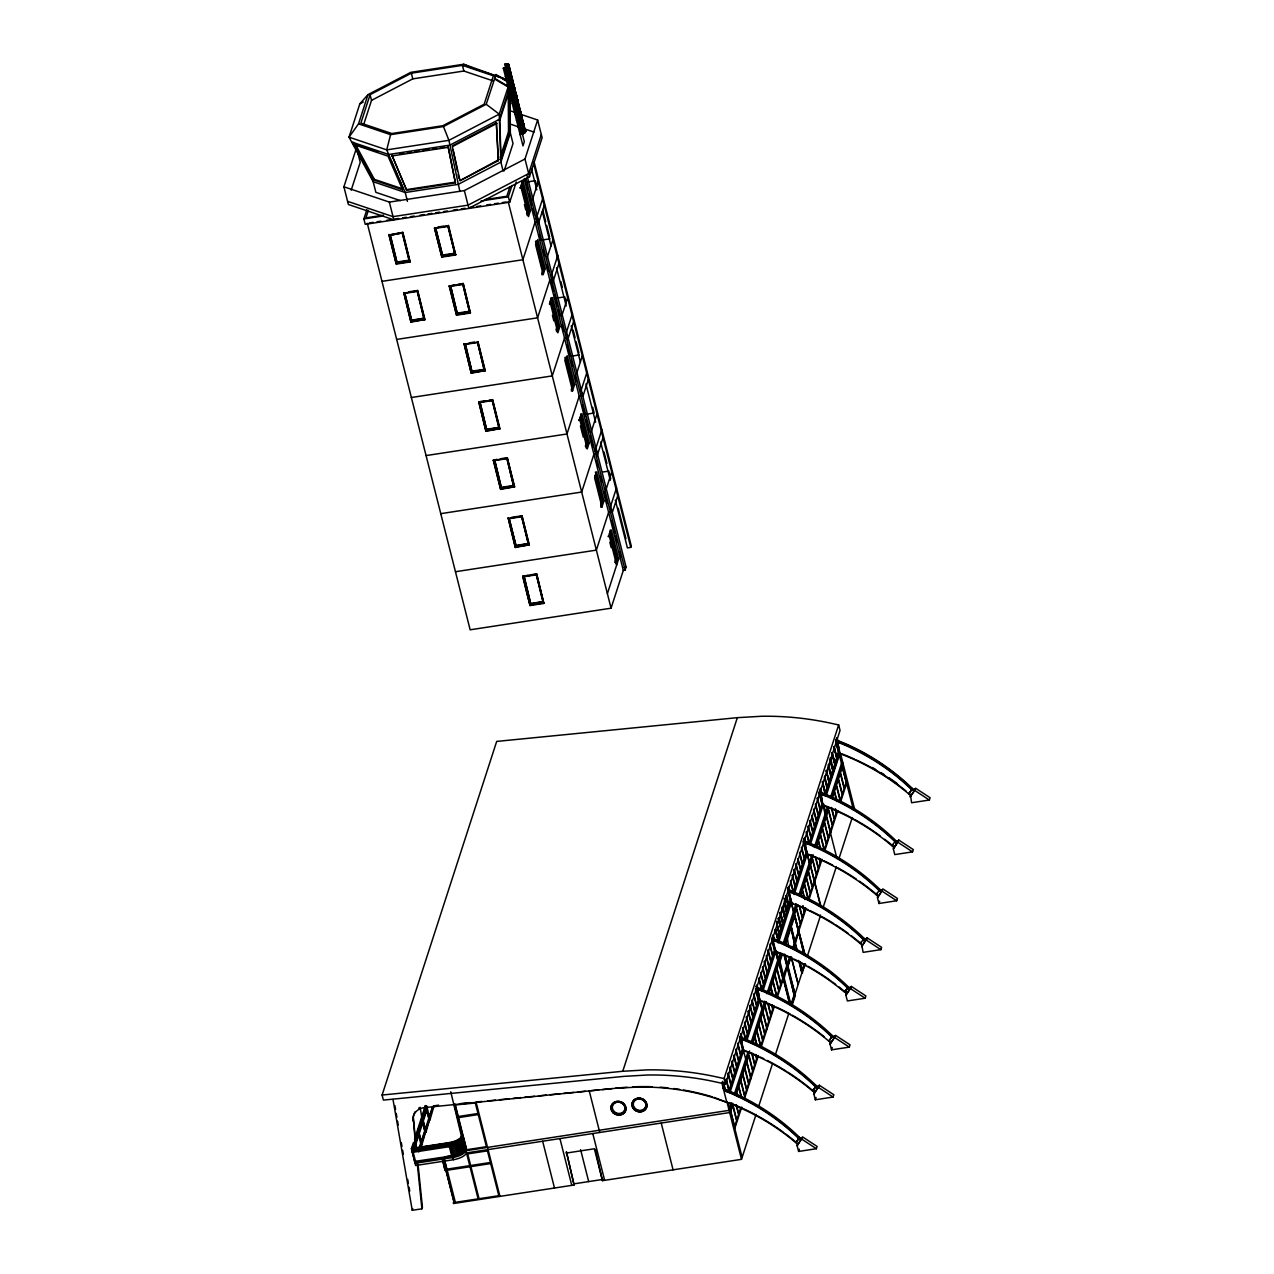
<?xml version="1.0" encoding="UTF-8"?>
<svg xmlns="http://www.w3.org/2000/svg" width="1274" height="1274" viewBox="0 0 1274 1274"><rect width="100%" height="100%" fill="white"/><g stroke="black" fill="none" stroke-linecap="round" stroke-linejoin="round"><path stroke-width="1.5" d="M521.448 129.964L520.095 134.662L521.369 134.391L504.536 67.856L503.278 68.239L507.004 67.06L523.773 133.483L522.547 133.897M504.536 67.856L505.953 67.825L504.6 68.143M505.332 76.329L509.043 75.15M506.574 75.946L507.848 75.851M507.386 84.291L512.689 82.062L512.052 82.635M503.119 170.987L500.873 162.132L499.217 114.134L509.696 82.269L496 74.577L486.222 104.277L443.463 126.54L390.577 134.662L358.535 123.849L349.028 137.162L373.171 181.704L375.862 192.342L400.37 200.607M508.74 65.595L508.676 64.273L525.477 131.732M509.043 65.547L508.676 64.799M510.778 73.685L510.428 72.459L510.444 74.242L511.017 73.351M510.954 98.416L516.336 95.614M512.196 98.146L513.47 98.05M512.244 103.528L517.626 100.726M512.833 81.775L512.466 80.549L512.498 82.332L513.072 81.44M513.486 103.274L514.76 103.178M514.696 89.1L514.616 87.795L511.829 91.075M514.839 108.593L513.597 108.975L518.247 107.207M516.4 95.884L516.336 94.579L516.703 95.837M516.273 114.389L520.333 112.287L519.696 112.86M516.336 114.533C520.636 113.705 512.291 115.17 516.273 114.262M517.706 101.012L517.34 99.786L517.371 101.57L517.929 100.678M518.9 119.533C515.317 121.954 523.248 116.842 521.13 118.514M518.199 127.018L520.748 126.476M519.044 106.315L518.98 105.009L518.709 106.873M519.505 127.05L523.582 124.215M520.031 134.264L522.579 133.706M520.477 111.985L520.111 110.774M520.413 110.679L520.142 112.558L520.716 111.666M521.257 133.993L522.643 133.993L505.73 67.474L507.944 66.487L524.745 132.894L523.614 133.42L505.921 63.7L506.972 64.146M521.91 117.638L521.846 116.332L521.862 118.195M523.646 124.502L523.28 123.275L523.311 125.059L523.869 124.183M525.78 131.126L525.111 130.505L525.78 131.684L524.506 132.878M406.725 190.32L391.93 155.221L406.725 190.32L455.407 182.867L448.114 146.606L455.407 182.867M390.577 134.662L386.723 149.87L405.212 192.517L407.457 201.372M474.215 68.716L510.03 80.788L463.656 64.241L410.769 72.347L367.995 94.626L359.841 103.815L349.028 137.162L386.723 149.87L448.926 140.331L499.217 114.134L486.222 104.277M358.535 123.849L367.995 94.626M370.081 94.69L360.876 123.116L391.803 133.531L442.874 125.712L484.152 104.213L493.357 75.787L462.43 65.356L411.359 73.191L370.081 94.69L371.514 100.359L363.456 125.218M343.9 186.784L389.35 202.104L393.825 219.829L348.391 204.509L343.9 186.784L355.94 149.631M351.194 190.176L360.224 162.324L357.118 150.077M516.273 181.991L509.727 202.184L365.24 224.335L363.87 218.937L366.912 209.541M368.361 210.321L365.925 217.87L383.538 215.179M388.904 235.037L402.903 232.394L410.085 261.966L396.262 264.084L388.904 235.037L402.903 232.394M390.131 235.292L402.488 232.887L409.209 260.66L397.026 262.524L390.131 235.292L402.488 232.887M396.262 264.084L389.08 234.512M397.026 262.524L390.306 234.75M410.961 322.163L403.778 292.59L410.961 322.163L424.943 319.503L417.601 290.472L408.954 291.794M411.709 320.602L404.829 293.354L411.709 320.602L424.067 318.213L417.633 292.781M441.855 257.093L434.498 228.046L441.855 257.093L455.662 254.975L448.496 225.402L447.907 226.422L454.802 253.669L442.619 255.533L435.724 228.301L442.619 255.533M423.892 318.739L417.171 290.966M424.768 320.029L417.601 290.472M508.039 86.903L494.439 78.924L496 74.577M454.802 253.669L448.066 225.896M508.867 90.104L499.392 119.342L449.929 145.109L388.729 154.488L351.656 142.003M501.096 159.425L499.742 120.25L509.775 89.307L510.03 131.827L501.096 159.425L499.567 159.346M458.003 284.277L463.195 283.481L470.361 313.038L456.538 315.172L449.196 286.124L454.547 284.803M457.302 313.611L450.582 285.838L457.302 313.611L469.485 311.748L462.765 283.975L469.485 311.748M500.156 157.514L508.501 131.763L508.262 91.171M510.078 90.311L510.333 132.894L500.873 162.132L458.114 184.396L405.212 192.517L373.171 181.704M470.361 313.038L463.195 283.481M456.538 315.172L449.372 285.599M504.154 170.939L513.024 143.532L510.333 132.894M509.887 186.816L506.829 196.26L485.298 199.572M509.727 202.184L508.358 196.785L512.005 185.51M471.237 373.234L464.07 343.677L471.237 373.234L485.235 370.591L477.877 341.559L485.06 371.116M472.001 371.69L465.281 343.916L472.001 371.69L484.184 369.826L477.463 342.053L484.184 369.826M524.984 159.011L464.357 190.59L468.832 208.315L529.474 176.736L524.984 159.011L537.628 120.011L508.549 110.201M520.286 188.297L522.037 182.915M523.12 181.481L530.462 210.513L528.487 216.628L521.13 187.581L523.12 181.481L521.926 181.656L529.267 210.688L527.786 215.274M541.307 134.55L528.678 173.567L468.036 205.146L393.029 216.644L347.579 201.324M529.474 176.736L542.119 137.735L537.628 120.011M526.56 213.936L527.723 210.337L521.321 185.001M527.181 215.545L528.917 210.162L527.723 210.337M532.341 199.843L538.233 181.688M536.704 217.09L543.074 197.438M485.935 431.313L478.753 401.756L485.935 431.313L499.934 428.669L492.576 399.638L489.12 400.163M486.7 429.768L479.979 401.995L486.7 429.768L499.058 427.363L486.875 429.242M538.345 223.571L544.237 205.401M535.558 244.576L536.72 240.993L543.966 268.766L541.976 274.881M498.882 427.889L492.162 400.132L498.596 425.548M499.758 429.195L492.576 399.638M541.88 273.623L543.616 268.241L542.421 268.416L535.526 241.168M547.04 257.921L552.932 239.751M545.161 268.591L543.17 274.706L535.828 245.659L537.803 239.544L545.161 268.591L543.966 268.766M551.403 275.168L557.773 255.517M552.613 276.713L551.61 279.77L549.827 280.057L537.58 317.815L396.676 339.425M514.457 487.273L507.275 457.7L514.616 486.748L500.634 489.391L493.277 460.36L496.908 459.293M501.399 487.846L494.678 460.073L501.399 487.846L513.581 485.967L506.861 458.194L513.581 485.967M551.961 284.994L552.454 283.449M553.043 281.634L558.936 263.479M549.827 302.384L551.308 297.813L552.502 297.622L559.859 326.67L557.869 332.769L550.527 303.738L552.502 297.622M549.667 304.454L551.419 299.072M500.634 489.391L493.452 459.818M555.958 330.077L557.12 326.494L550.702 301.158M556.563 331.702L558.315 326.303L557.12 326.494M561.738 316L567.615 297.829M557.168 331.431L558.665 326.845L551.308 297.813M566.102 333.247L572.472 313.595M515.333 547.47L508.151 517.897L515.333 547.47L529.315 544.826L521.974 515.779L511.607 517.371M516.081 545.909L509.202 518.677L516.081 545.909L528.439 543.52L522.006 518.088M567.742 339.712L573.619 321.558M564.955 360.733L566.118 357.15L573.348 384.923L571.373 391.038L572.567 390.847L574.542 384.732L567.201 355.701L565.226 361.816L572.567 390.847M528.28 544.046L521.544 516.273M529.14 545.352L521.974 515.779M571.262 389.78L573.013 384.382L571.819 384.573L564.923 357.325M576.437 374.078L582.314 355.908M580.801 391.309L587.155 371.674M581.995 392.854L581.008 395.927L579.208 396.198L566.978 433.972L426.073 455.582M531.481 574.654L536.673 573.857L543.839 603.43L530.016 605.548L522.674 576.501L528.025 575.179M530.78 603.987L524.06 576.214L530.78 603.987L543.138 601.599L536.243 574.351L525.796 575.959M583.014 395.975L588.317 379.62M579.065 420.611L580.817 415.213M579.909 419.894L581.899 413.779L589.241 442.811L587.266 448.926L579.909 419.894L578.714 420.07M542.963 602.124L536.243 574.351M543.839 603.43L536.673 573.857M530.016 605.548L522.85 575.975M585.339 446.234L586.518 442.651L580.1 417.315M585.96 447.843L587.712 442.46L586.518 442.651M591.12 432.157L597.012 413.986M586.566 447.588L588.047 443.002L580.705 413.954M382.104 1095.035L496.685 741.42L737.343 717.66L761.454 716.275A276.044 246.774 18 0 1 834.12 723.951L838.658 724.938L840.044 730.416L725.463 1084.031L710.685 1080.862A270.375 241.71 18 0 0 647.351 1075.017L623.687 1076.387L383.378 1100.099L382.104 1095.035L622.763 1071.275L646.874 1069.889A276.044 246.774 18 0 1 719.539 1077.565L724.078 1078.552L725.463 1084.031M595.484 449.388L601.854 429.752M597.124 455.869L603.016 437.699M600.659 505.921L602.395 500.539L601.201 500.714L594.799 475.377M605.819 490.219L611.711 472.065M595.404 472.033L602.745 501.08L600.771 507.179L601.965 507.004L603.94 500.889L596.598 471.858L594.608 477.957L601.965 507.004M610.182 507.466L616.552 487.815M415.977 1151.139L413.413 1119.177A14.317 12.804 18 0 1 415.276 1111.581M611.393 509.011L610.389 512.084L608.606 512.355L596.359 550.129L455.455 571.723M612.412 512.132L617.715 495.777M608.462 536.752L610.198 531.369M616.648 565.083L609.306 536.036L611.281 529.936L618.638 558.967L607.38 593.684M412.872 1120.833A14.317 12.804 18 0 1 424.561 1107.6L425.102 1105.943M732.677 1103.284L729.668 1112.552L466.507 1152.906A11.832 4.618 -14.2 0 1 453.464 1159.706L415.658 1165.503L411.422 1148.75L413.349 1142.778M414.56 1139.052L425.42 1105.545M412.951 1145.74L411.661 1149.721L449.467 1143.925A11.832 4.618 -14.2 0 0 462.51 1137.125L461.65 1137.252A10.94 4.268 -14.2 0 1 449.595 1143.542L411.789 1149.339M414.703 1140.357L418.461 1131.248L418.891 1132.952L412.951 1151.282M418.891 1132.952L418.031 1133.096L417.729 1131.009L422.522 1118.747L422.952 1120.451L418.159 1132.713M425.675 1107.281L412.282 1148.622L415.961 1163.162L415.706 1161.267L414.846 1161.394L455.519 1155.359L462.207 1152.62L465.567 1149.18L464.692 1149.323A10.94 4.268 -14.2 0 1 464.405 1149.944M426.567 1106.246L412.091 1151.409L449.897 1145.613A11.832 4.618 -14.2 0 0 462.94 1138.829L462.08 1138.956A10.94 4.268 -14.2 0 1 450.025 1145.23L412.219 1151.027M415.945 1141.233L417.697 1135.851M418.334 1150.629L420.659 1143.447L418.398 1133.669L421.774 1123.286M424.831 1130.564L428.765 1118.429L426.376 1109.049L427.252 1108.906L423.318 1121.04L425.691 1130.42L424.831 1130.564L422.458 1121.168L425.819 1110.769M422.204 1120.196L426.997 1107.95L426.694 1105.864M413.206 1152.253L414.496 1148.272M415.658 1144.689L419.146 1133.924L418.286 1134.051M419.273 1133.542L423.191 1121.423L422.331 1121.55L424.704 1130.946L420.786 1143.065L421.646 1142.937L419.273 1133.542L418.398 1133.669M433.415 1106.198L428.876 1118.046L432.364 1107.329M418.509 1151.314L420.834 1144.132L421.901 1144.832L420.961 1143.749L424.879 1131.63L425.962 1132.331L424.879 1131.63M426.073 1131.949L425.006 1131.248L429.8 1118.986L425.962 1132.331M430.214 1115.164L433.112 1106.246M462.988 1135.675L461.395 1136.281A10.94 4.268 -14.2 0 1 449.34 1142.571L411.55 1148.368L415.101 1163.289L452.907 1157.493A11.832 4.618 -14.2 0 0 465.95 1150.709L462.86 1137.586M418.796 1151.887L429.625 1118.301L427.363 1108.523M419.369 1151.186L421.694 1144.004M421.901 1144.832L425.739 1131.503M433.972 1106.103L430.007 1119.83L428.94 1119.129M430.007 1119.83L429.274 1119.575M614.737 562.391L615.899 558.792L609.498 533.456M615.931 562.2L617.094 558.617L615.899 558.792M615.947 563.729L617.444 559.143L610.087 530.111M418.031 1164.197L422.427 1207.179L421.901 1208.819L412.25 1210.3L412.792 1208.644M367.278 223.268L470.154 629.802L611.058 608.192L623.304 570.433L524.219 178.886M615.326 500.109L627.413 547.9L630.773 547.374L631.251 545.893L534.061 161.846M623.304 570.433L625.088 570.163L626.091 567.089L527.006 175.541M454.022 1104.685L454.786 1104.128L462.86 1136.058M449.276 1146.711L448.48 1142.698L452.031 1157.636L451.824 1156.808M412.41 1148.24L413.333 1151.871L412.346 1152.381L450.136 1146.584L449.34 1142.571L453.464 1159.706M447.094 1169.707L445.311 1169.994M446.011 1170.424L454.133 1202.529M446.824 1168.624L444.849 1169.468L442.938 1160.598M451.649 1156.107L452.636 1155.598L452.907 1157.493M452.811 1156.282L414.894 1162.461L452.811 1156.282A10.94 4.268 -14.2 0 0 460.71 1153.782M450.757 1091.786L462.319 1139.927M462.398 1135.755L462.271 1136.153A11.832 4.618 -14.2 0 1 449.228 1142.953L411.422 1148.75M731.499 1102.95L729.11 1110.355L465.09 1150.836L466.666 1150.215L463.449 1137.491M574.096 1185.011L566.436 1151.855L574.096 1185.011L453.464 1203.516L454.324 1201.955M455.248 1203.245L455.216 1201.812M622.763 1071.275L737.343 717.66M424.561 1107.6L621.314 1087.693A213.761 191.084 18 0 1 627.095 1087.2M756.055 1114.447L741.5 1159.34L602.459 1180.664L595.277 1149.387M724.078 1078.552L838.658 724.938M761.868 1009.231L756.629 985.152L758.858 993.991M803.576 840.267L804.053 838.802A4.921 4.395 18 0 0 807.159 842.146L811.363 843.786A208.761 186.625 18 0 1 879.649 889.156L879.171 890.622A208.761 186.625 18 0 0 810.885 845.267L806.681 843.627A4.921 4.395 18 0 1 803.576 840.267L809.293 862.88M826.492 794.737L839.964 753.173L836.699 738.06A4.921 4.395 18 0 0 839.789 741.42L844.009 743.045A208.761 186.625 18 0 1 912.295 788.415L908.872 794.036A213.761 191.084 18 0 0 841.827 754.367L839.805 753.667L836.222 739.541M726.323 1091.595L726.801 1090.114A4.921 4.395 18 0 1 723.712 1086.77L723.234 1088.235A4.921 4.395 18 0 0 726.323 1091.595L730.528 1093.235A208.761 186.625 18 0 1 798.814 1138.59L795.884 1142.73A213.761 191.084 18 0 0 728.824 1103.077L713.95 1097.885A213.761 191.084 18 0 0 621.155 1088.187M743.554 1050.7L745.577 1051.4A213.761 191.084 18 0 1 812.621 1091.07L815.567 1086.913A208.761 186.625 18 0 0 747.281 1041.559L743.061 1039.918L743.538 1038.453A4.921 4.395 18 0 1 740.863 1036.144M759.734 1000.759L761.756 1001.46A213.761 191.084 18 0 1 828.801 1041.129L831.747 1036.988A208.761 186.625 18 0 0 763.46 991.618L759.256 989.994L759.718 988.513A4.921 4.395 18 0 1 756.74 985.519M775.563 951.869L777.602 952.586A213.761 191.084 18 0 1 844.646 992.239L847.592 988.098A208.761 186.625 18 0 0 779.29 942.728L775.086 941.104L775.563 939.623A4.921 4.395 18 0 1 772.729 936.995M791.313 891.036L795.517 892.676A208.761 186.625 18 0 1 863.804 938.03L863.326 939.511A208.761 186.625 18 0 0 795.04 894.141L790.836 892.517L791.313 891.036A4.921 4.395 18 0 1 788.224 887.691L791.409 902.979M806.681 843.627L807.159 842.146M822.988 793.272L827.208 794.896A208.761 186.625 18 0 1 895.495 840.267L895.017 841.732A208.761 186.625 18 0 0 826.73 796.377L822.51 794.737L822.988 793.272A4.921 4.395 18 0 1 819.899 789.912L822.128 798.734M911.818 789.88A208.761 186.625 18 0 0 843.531 744.526L839.311 742.885L839.789 741.42M778.191 938.635L779.274 935.291L777.172 923.937M781.089 929.686L778.239 918.458L781.089 929.686L779.465 934.702L776.614 923.475L780.214 934.59M781.822 927.44L782.905 924.096L780.532 914.732M781.902 907.184L784.736 918.427L783.096 923.507L780.245 912.28L783.844 923.395M782.841 906.483L785.676 917.726L786.584 912.741L784.211 903.377M785.58 895.845L788.415 907.072L786.775 912.168L784.673 900.814M786.504 895.144L789.354 906.387L790.262 901.403L788.16 890.048M825.839 791.616L826.969 788.08L824.437 776.806L827.272 788.033L825.265 793.384M826.348 770.897L828.896 782.172L827.176 787.475L829.183 782.125L826.253 770.324L829.087 781.567M829.661 779.799L830.807 776.264L828.434 766.9M830.202 759.001L832.75 770.276L830.998 775.659L833.037 770.229C827.208 736.006 832.256 785.214 834.677 764.304L831.842 753.061L834.98 764.257L833.244 769.623M836.827 757.696L833.976 746.468L836.922 758.269L834.884 763.683L836.62 758.317L834.072 747.026M837.4 755.912L838.563 752.329L836.19 742.965M829.39 781.519L831.11 776.216L828.259 764.989M837.114 757.648L838.563 752.329M729.604 1090.847L742.949 1049.68L739.796 1037.211M746.293 1039.345L758.81 1000.743L756.103 990.057M761.82 991.427L774.926 950.993L771.773 938.524M777.666 942.553L790.262 901.403M794.005 892.119L806.506 853.516L803.353 841.047M809.85 843.229L822.351 804.627L819.198 792.157M825.186 795.884L839.391 752.95L825.488 795.852M714.109 1097.392L726.801 1102.36L721.912 1083.059M729.954 1092.646L743.713 1050.206L740.13 1036.081M747.042 1039.918L759.893 1000.265M763.158 990.169L775.77 951.264L777.761 952.092A213.761 191.084 18 0 1 792.253 958.239M778.494 942.856L791.52 901.992L787.905 887.739M794.148 894.523L807.318 853.914L803.735 839.789A4.921 4.395 18 0 0 806.84 843.133L811.044 844.773A208.761 186.625 18 0 1 879.331 890.128L876.225 894.778A213.761 191.084 18 0 0 809.181 855.109L807.159 854.392M810.582 843.802L823.163 805.025L820.026 792.667M734.461 1093.825L748.093 1051.767M751.087 1042.53L764.48 1001.205M766.884 993.768L780.022 953.223M783.08 943.795L796.059 903.728M799.069 894.444L811.904 854.838M814.309 847.417L825.138 813.99M825.679 812.334L827.447 806.872M830.409 797.747L842.369 760.817M735.655 1094.079L749.638 1050.939M752.074 1043.39L765.642 1001.523M768.62 992.335L781.201 953.541M784.243 944.13L796.983 904.827M799.945 895.702L813.194 854.806M815.567 847.449L828.594 807.254M831.556 798.129L842.926 763.03M746.707 1062.277L744.892 1067.851L748.762 1083.091L750.561 1077.517M746.914 1061.64L748.793 1055.828L752.647 1071.084L750.768 1076.88M752.966 1042.944L754.749 1037.45L756.708 1045.206M762.792 1012.639L760.976 1018.213L764.846 1033.453L766.645 1027.879M762.999 1012.002L764.878 1006.189L768.732 1021.445L766.852 1027.242M766.263 1001.905L765.085 1005.568L768.939 1020.808L770.722 1015.314L767.872 1004.087M769.05 993.306L770.834 987.828L771.837 991.825M789.53 1002.383L779.242 961.711L781.933 953.43M784.991 944.002L796.425 908.856L800.279 924.096L798.4 929.861M797.795 904.572L796.616 908.219L800.486 923.459L802.254 918.013L799.403 906.769M800.566 896.036L802.333 890.574L804.308 898.329M810.328 865.906L808.544 871.448L812.398 886.688L814.197 881.146M810.535 865.269L812.414 859.504L816.268 874.744L814.389 880.525M816.554 846.684L818.322 841.222L820.297 848.978M826.332 816.554L824.533 822.096L828.387 837.336L830.186 831.795M826.523 815.917L828.403 810.153L832.256 825.393L830.393 831.174M832.559 797.333L834.327 791.887L836.763 801.505M790.756 1004.119L779.991 961.599L782.411 954.13M785.628 944.225L791.058 927.424L795.979 950.261M792.38 948.461L795.135 942.171L791.25 926.835L794.88 915.64L803.496 952.729M734.684 1126.519L736.563 1120.722L732.709 1105.466L730.83 1111.278L735.002 1127.809M740.735 1107.823L738.761 1113.954L736.388 1104.59M789.354 957.793L780.93 983.815L777.06 968.574L778.876 963.001L782.73 978.241M794.992 940.419L798.766 930.96M805.614 907.645L802.461 917.376L799.61 906.133M734.795 1128.446L741.723 1107.074M744.159 1099.542L758.412 1055.557M761.47 1046.129L774.321 1006.476M777.299 997.271L783.446 978.321M784.593 954.226L787.491 965.724L783.128 977.031M790.294 957.204L787.682 965.151L785.262 955.564M793.129 948.334L806.012 908.665M809.054 899.301L822.001 859.313M825.042 849.949L837.814 810.519M840.776 801.378L846.7 783.096M787.969 964.88L790.326 957.602M793.368 948.222L794.546 944.591M784.195 978.209L787.077 967.109M791.027 957.092L788.001 966.425L795.342 995.408L791.902 1005.998M794.052 947.76L794.514 944.13M797.333 950.85L795.454 943.445L798.336 932.361M791.074 1004.215L794.1 994.883L783.844 954.337M800.136 961.966L801.728 971.329L804.149 963.861M758.476 1106.979L772.41 1063.965M775.436 1054.617L788.765 1013.483M791.727 1004.342L804.897 963.749M807.636 955.277L820.663 915.066M823.243 907.104L836.349 866.654M839.04 858.357L852.242 817.637M798.639 960.437L801.856 973.113L805.455 964.179M795.884 1142.73L798.973 1138.096A208.761 186.625 18 0 0 730.687 1092.742L726.483 1091.101A4.921 4.395 18 0 1 723.393 1087.741M812.621 1091.07L813.099 1089.589M828.801 1041.129L831.906 1036.495A208.761 186.625 18 0 0 763.62 991.124L759.4 989.5A4.921 4.395 18 0 1 756.31 986.14M844.646 992.239L845.124 990.774M791.313 903.282L793.336 903.999A213.761 191.084 18 0 1 860.38 943.652L860.858 942.187M876.225 894.778L876.703 893.297M823.004 805.518L825.026 806.219A213.761 191.084 18 0 1 892.071 845.888L892.548 844.407M908.872 794.036L909.19 793.049M845.188 991.475L845.586 990.232L846.462 993.672M798.272 1139.37L799.292 1137.109A208.761 186.625 18 0 0 731.005 1091.754L726.801 1090.114M815.01 1087.693L816.045 1085.448A208.761 186.625 18 0 0 747.758 1040.078L743.538 1038.453M831.189 1037.753L832.225 1035.507A208.761 186.625 18 0 0 763.938 990.153L759.718 988.513M847.035 988.879L848.07 986.617A208.761 186.625 18 0 0 779.768 941.263L775.563 939.623M878.614 891.402L879.649 889.156M911.579 789.673L912.295 788.415M798.814 1138.59L799.292 1137.109M815.567 1086.913L816.045 1085.448M831.747 1036.988L832.225 1035.507M847.592 988.098L848.07 986.617M797.158 1145.788L802.588 1136.918L817.096 1146.425L816.363 1148.718L798.591 1151.441L797.158 1145.788L797.906 1143.511M817.462 1087.885L819.325 1085.241L833.849 1094.764L833.1 1097.041L815.328 1099.781L813.911 1094.127L814.643 1091.834M849.28 1047.117L834.757 1037.593L835.505 1035.316L850.029 1044.823L849.28 1047.117L831.524 1049.84L830.091 1044.186L830.823 1041.893M848.548 990.376L851.351 986.426L865.874 995.934L865.126 998.227L847.353 1000.95L845.92 995.297L846.669 993.003M864.282 941.789L867.084 937.839L881.608 947.346L880.875 949.64L863.103 952.363L861.957 945.818M877.515 897.836L882.93 888.949L897.453 898.473L896.705 900.75L878.949 903.489L877.515 897.836L878.248 895.542M895.972 844.009L898.775 840.06L913.299 849.583L912.55 851.876L894.778 854.599L893.361 848.946L898.568 840.713L894.858 841.286M929.351 800.024L914.828 790.501L915.576 788.208L930.1 797.731L929.351 800.024L911.579 802.747L910.607 795.693M799.642 1138.924L799.961 1137.937M816.395 1087.248L816.714 1086.26M832.575 1037.307L832.893 1036.335M848.404 988.433L848.723 987.446M864.154 939.846L864.473 938.858M880 890.956L880.318 889.969M895.845 842.066L896.163 841.079M912.646 790.214L912.964 789.227M813.911 1094.127L819.325 1085.241M851.351 986.426L850.602 988.72L865.126 998.227M861.67 946.709L867.084 937.839M893.361 848.946L898.775 840.06M798.591 1151.441L799.339 1149.164M815.328 1099.781L816.077 1097.487M831.524 1049.84L832.256 1047.546M878.949 903.489L879.681 901.196M450.136 1146.584L458.688 1143.877L463.179 1139.784M508.676 65.308L508.406 66.152L508.963 65.277M506.765 71.901L510.699 72.347M507.96 71.79L509.202 72.092L508.071 72.061M510.38 73.972L509.743 74.545L510.715 73.398M508.804 79.991L512.084 80.103L511.208 79.912M510.014 79.88L511.256 80.182L510.11 80.151M510.587 87.476L511.909 87.205M511.861 87.221L514.6 87.779M511.973 87.492L512.912 87.667M514.919 88.782L514.362 89.674L514.696 88.591M512.307 94.244L515.715 94.499M513.581 93.989L514.823 94.308L513.693 94.276M513.597 99.372L516.05 99.149M516.639 95.566L516.336 96.458M514.871 99.117L516.113 99.42M514.983 99.388L516.145 99.436M516.145 104.564C517.642 105.503 513.311 103.528 518.964 104.994M516.384 110.36L519.505 110.456L518.598 106.857M518.645 106.602L518.008 107.175L518.98 106.045M517.658 110.105L518.9 110.408L517.77 110.376M517.881 115.87L519.075 116.173M522.149 117.319L521.83 118.211M519.537 122.861L520.859 122.607M520.811 122.607L523.63 123.451L522.881 122.83M520.923 122.877L522.069 122.925M508.374 64.369L525.143 132.289L525.7 131.413M909.031 793.543L912.136 788.909A208.761 186.625 18 0 0 843.85 743.538L839.63 741.914A4.921 4.395 18 0 1 836.54 738.554M910.448 796.186L915.13 789.609M910.162 797.094L915.051 789.848L911.34 790.421M892.071 845.888L895.176 841.238A208.761 186.625 18 0 0 826.89 795.884L822.67 794.243A4.921 4.395 18 0 1 819.835 791.616M898.329 841.445L893.568 848.293L892.692 844.869M882.484 890.335L877.722 897.167L876.862 893.743M863.804 938.03L863.183 939.065L866.877 938.492L864.075 942.441M860.38 943.652L863.485 939.018A208.761 186.625 18 0 0 795.199 893.663L790.995 892.023A4.921 4.395 18 0 1 788.001 889.029M866.639 939.225L861.877 946.056L861.017 942.633M846.223 994.405L851.128 987.079L847.433 987.637M845.92 995.297L850.825 988.051L847.114 988.624M830.377 1043.295L835.059 1036.702M830.091 1044.186L834.98 1036.94L831.269 1037.514M817.239 1088.537L819.118 1085.894L815.408 1086.467M818.879 1086.626L814.118 1093.474L813.258 1090.034M802.126 1138.303L797.381 1145.135L796.505 1141.711M513.725 90.247L512.833 90.788L514.282 89.387M516.734 102.143L515.843 102.684L517.292 101.299M522.69 133.977L525.716 130.84M373.601 179.968L374.381 179.347L403.364 189.109L402.584 189.746L373.601 179.968L354.57 144.854L387.997 156.129L402.584 189.746M506.893 63.875L508.724 64.544L506.893 63.875L520.063 115.918L521.83 116.316M509.17 71.838L510.778 72.634M510.094 72.284L511.017 72.793M507.928 75.644L509.982 74.561M508.867 75.086L509.823 74.816M512.148 80.373L512.833 80.724M513.072 87.253L513.995 87.715M515.683 97.047L514.553 97.572L515.365 96.744M516.081 99.149L517.626 99.675M516.941 99.34L517.69 99.961M517.021 99.611L517.945 100.12M517.419 104.468L519.028 105.264M518.359 104.93L507.992 63.923L525.143 132.289M521.162 115.966L521.623 116.698M525.461 130.681L524.506 130.187L525.493 131.222L508.66 64.273M521.448 130.378L524.713 130.059M523.614 133.42L524.442 132.592M359.841 103.815L363.313 102.016M371.514 100.359L412.792 78.861L463.863 71.026L492.974 80.835M496.366 122.909L452.222 145.905L460.041 180.637L498.325 160.699L496.366 122.909L498.325 160.699M452.891 146.319L497.035 123.323M497.656 160.285L460.041 180.637M507.036 67.347L507.769 66.726M509.903 83.925L508.692 84.434L511.049 83.256M511.129 83.527L511.861 82.906M511.75 91.266L509.234 91.76L512.769 90.518M514.632 97.365L513.549 97.843M516.257 108.561L514.903 108.991L517.308 107.78M517.34 108.083L518.072 107.462M518.773 113.752L519.505 113.131M520.206 119.406L520.939 118.785M353.774 142.385L352.802 142.752L354.682 146.223M517.77 120.186L519.012 119.613M517.706 119.915L516.464 120.17L517.738 120.027M399.686 154.043L403.555 153.437M407.441 152.848L411.311 152.259M415.181 151.654L419.05 151.065M422.936 150.475L428.749 149.584M432.619 148.994L436.488 148.389M440.374 147.8L444.244 147.211M391.819 155.969L448.002 147.354M406.836 189.571L455.519 182.102M389.35 202.104L464.357 190.59M527.5 181.911L535.351 180.717L536.816 186.466M519.935 187.772L521.13 187.581M363.87 218.937L383.394 215.943M481.031 200.974L508.358 196.785M369.237 222.982L373.155 222.377M377.072 221.772L380.99 221.182M386.85 220.275L390.768 219.669M394.685 219.08L398.603 218.475M402.504 217.87L406.422 217.281M410.339 216.676L414.257 216.07M420.117 215.179L424.035 214.573M427.953 213.968L431.87 213.379M435.788 212.774L439.689 212.169M443.607 211.58L447.524 210.974M453.401 210.067L457.302 209.477M461.22 208.872L465.137 208.267M469.055 207.678L472.973 207.073M476.874 206.468L480.792 205.862M486.668 204.971L490.586 204.366M494.487 203.776L498.405 203.171M502.322 202.566L506.24 201.961M529.267 210.688L530.462 210.513M438.129 226.995L443.304 226.199M441.107 226.963L446.33 226.167M434.498 228.046L448.321 225.928L455.662 254.975M435.724 228.301L447.907 226.422M536.115 218.905L537.915 218.634L536.911 221.708L535.128 221.979L522.881 259.737L381.977 281.347M397.185 261.998L409.368 260.135M442.779 255.007L454.961 253.144M542.198 239.99L550.049 238.795M396.437 263.559L410.244 261.425M442.014 256.568L455.837 254.434M403.603 293.116L417.426 290.998M449.196 286.124L463.019 284.006M404.829 293.354L417.012 291.491M450.407 286.363L462.605 284.5M411.884 320.077L424.067 318.213M457.477 313.086L469.66 311.222M556.881 298.068L564.748 296.858L566.197 302.607M411.12 321.621L424.943 319.503M456.713 314.63L470.536 312.512M549.333 303.913L550.527 303.738M558.665 326.845L559.859 326.67M469.246 342.881L474.422 342.085M463.895 344.203L477.718 342.085M465.106 344.442L477.288 342.579M565.513 335.062L567.296 334.775L566.309 337.849L564.509 338.12L552.279 375.894L411.375 397.504M472.176 371.164L484.359 369.285M571.58 356.147L579.447 354.936M471.412 372.709L485.235 370.591M573.348 384.923L574.542 384.732M480.489 401.485L485.665 400.689M483.451 401.453L488.675 400.657M478.594 402.281L492.401 400.163M479.804 402.52L491.987 400.657M586.279 414.225L594.146 413.015L592.697 407.298M486.111 430.787L499.934 428.669M588.047 443.002L589.241 442.811M500.363 458.767L505.555 457.971M493.277 460.36L507.1 458.242M494.503 460.599L506.686 458.736M594.894 451.203L596.694 450.932L595.691 454.006L593.907 454.277L581.677 492.051L440.756 513.661M501.558 487.305L513.74 485.442M602.936 472.001L608.829 471.093L610.772 478.753M500.809 488.866L514.616 486.748M602.745 501.08L603.94 500.889M507.976 518.422L521.799 516.304M509.202 518.677L521.385 516.798M516.257 545.383L528.439 543.52M515.492 546.944L529.315 544.826M608.112 536.227L609.306 536.036M617.444 559.143L618.638 558.967M522.674 576.501L536.497 574.383M523.885 576.756L536.067 574.877M624.292 567.36L626.091 567.089M530.955 603.462L543.138 601.599M530.191 605.023L544.014 602.889M835.712 741.086L853.58 810.264M832.033 752.456L835.187 763.636M822.526 782.714C832.049 822.638 815.933 755.832 825.552 793.336M820.504 788.924L821.109 792.539M911.658 789.434L915.369 788.861M894.539 842.273L898.25 841.7M791.52 901.992L788.065 891.418M879.012 890.176L882.723 889.602M878.694 891.147L882.404 890.59M788.415 907.072L786.329 895.718M780.054 912.853L782.905 924.096M786.584 912.741L784.481 901.403M794.021 913.968L805.184 955.022M784.736 918.427L782.65 907.072M791.25 926.835L796.107 949.114M772.904 934.957L775.07 940.467M779.274 935.291L776.503 921.261M787.443 938.62L788.622 946.391M794.196 942.856L791.058 927.424M862.864 940.037L866.559 939.479M778.748 961.09L790.39 1004.008M794.1 994.883L787.826 966.998M795.342 995.408L787.858 968.59M831.588 1036.526L835.298 1035.969M434.705 1105.721L438.559 1105.131M426.997 1107.95L425.707 1106.373L421.774 1118.492L423.079 1120.069M453.735 1104.255L454.77 1104.096M453.942 1105.115L454.993 1104.956M428.765 1118.429L429.625 1118.301M422.952 1120.451L421.662 1118.875M422.458 1121.168L423.318 1121.04M457.079 1116.151L458.114 1115.992M417.729 1131.009L419.019 1132.57M424.704 1130.946L425.564 1130.802L423.191 1121.423M425.006 1131.248L425.866 1131.121M420.659 1143.447L421.519 1143.319L419.146 1133.924M420.961 1143.749L421.821 1143.622M421.168 1144.578L422.028 1144.45M815.089 1087.439L818.8 1086.881M449.404 1146.329L450.263 1146.202M446.075 1156.601L449.881 1156.028M415.228 1162.907L416.088 1162.78M452.159 1157.254L453.018 1157.111M566.022 1153.113L594.385 1148.766L602.459 1180.664M798.671 1138.144L802.365 1137.571M798.352 1139.115L802.047 1138.558M574.51 1183.769L602.873 1179.406M453.241 1202.672L455.041 1202.401M460.471 1103.571L469.931 1102.631M481.922 1101.453L476.062 1102.026L499.934 1196.382M487.767 1100.879L495.57 1100.115M499.472 1099.717L509.234 1098.761M513.135 1098.379L520.939 1097.599M524.84 1097.217L534.602 1096.261M538.504 1095.863L546.307 1095.099M550.209 1094.716L559.971 1093.745M563.872 1093.363L573.634 1092.407M577.536 1092.009L585.339 1091.245M591.136 1090.671L598.684 1089.923M602.443 1089.557L611.886 1088.633M615.661 1088.251L621.314 1087.693M505.953 63.7L504.631 63.955L524.315 141.701L522.961 145.873L503.294 68.111M521.369 130.091L523.821 129.868M505.826 63.843L507.084 63.732L524.761 132.878M508.342 65.882L507.96 66.455M522.611 125.362L521.783 126.174L522.674 125.632M522.643 130.251L523.901 130.155L520.142 116.205M498.214 120.186L499.742 120.25M508.501 131.763L510.03 131.827M510.412 124.135L534.045 132.098M357.198 144.854L377.63 151.733M823.163 805.025L825.186 805.725A213.761 191.084 18 0 1 853.707 818.959M807.318 853.914L809.34 854.615A213.761 191.084 18 0 1 822.049 859.95M793.495 903.505L791.472 902.788L793.654 911.165M743.713 1050.206L745.736 1050.907A213.761 191.084 18 0 1 758.444 1056.242M463.656 64.241L472.336 68.095M511.861 80.23L512.817 80.724M495.697 75.039L499.121 76.966M502.545 78.892L505.969 80.819M494.742 78.447L508.342 86.441M898.027 842.353L912.55 851.876M882.197 891.243L896.705 900.75M866.352 940.132L880.875 949.64M818.577 1087.534L833.1 1097.041M801.84 1139.211L816.363 1148.718M355.35 144.233L374.381 179.347M356.577 149.695L365.049 165.333M366.928 168.805L372.565 179.236M391.07 160.811L393.379 166.114M394.908 169.649L397.217 174.952M398.746 178.503L403.364 189.109M443.463 126.54L448.926 140.331L459.898 191.498M909.509 793.017L910.369 796.441M836.699 738.06L837.591 741.595M840.649 754.049L854.774 809.818M837.878 743.857L838.77 747.376M836.174 739.716L839.741 753.842M832.511 754.319L834.884 763.683M840.171 800.964L836.317 785.708L834.518 791.25L836.954 800.884M828.466 764.368L831.301 775.611M835.457 808.847L836.413 812.589L834.438 818.672L831.588 807.445M835.25 809.468L836.206 813.21M824.628 776.184L827.479 787.428M831.396 808.066L834.231 819.309L832.463 824.772L828.61 809.516M822.128 793.925L820.408 788.351L821.826 793.973M823.53 803.862L830.712 832.448M825.998 815.28L836.922 858.437M819.421 791.393L825.695 816.204M818.991 792.699L821.841 803.926L820.185 809.022L817.351 797.779M817.16 798.368L820.01 809.595L818.354 814.691L815.981 805.327M815.328 804.037L818.163 815.28L816.523 820.36L813.672 809.133M824.182 850.299L820.329 835.059L818.529 840.601L820.504 848.357M813.481 809.707L816.331 820.95L814.675 826.046L812.302 816.682M811.649 815.376L814.484 826.619L812.86 831.635L810.025 820.408M819.469 858.182L820.424 861.941L818.449 868.024L815.599 856.781M809.834 820.982L812.669 832.225L811.044 837.241L808.21 825.998M819.262 858.819L820.217 862.562M808.019 826.587L810.853 837.814L809.229 842.831L806.394 831.604M815.392 857.418L818.242 868.661L816.475 874.107L812.621 858.867M806.203 832.177L809.054 843.42M845.267 991.22L846.143 994.644M804.483 837.496L805.423 841.238M804.053 838.802L805.853 845.856M810.216 863.995L821.141 907.152M803.783 839.662L806.904 852.035M807.35 853.787L820.472 905.973M803.161 841.588L805.996 852.816L804.356 857.912L801.983 848.548M801.314 847.258L804.165 858.485L802.509 863.581L799.674 852.338M799.483 852.927L802.317 864.154L800.677 869.25L798.304 859.886M797.635 858.596L800.486 869.839L798.83 874.919L795.995 863.692M808.194 899.651L804.34 884.411L802.54 889.953L804.977 899.571M795.804 864.266L798.655 875.509L797.014 880.525L794.18 869.282M793.989 869.871L796.839 881.098L795.215 886.131L792.364 874.888M803.002 905.671L804.42 911.276M802.795 906.292L804.228 911.913M792.173 875.477L795.024 886.704L793.399 891.72L790.549 880.493M790.358 881.067L793.208 892.31M829.438 1040.11L830.298 1043.533M788.638 886.386L790.055 891.991M788.447 886.959L789.354 890.542M794.546 914.621L804.706 954.465M788.192 890.924L804.021 953.509M786.711 898.998L788.606 906.499M783.988 898.138L787.507 912.057M795.263 944.018L796.648 949.449M799.849 962.125L802.604 973.002M799.387 962.077L801.728 971.329M783.032 910.353L784.927 917.837M791.345 957.156L798.225 984.308M791.393 957.682L798.097 984.149M779.178 917.758L782.029 929.001L778.908 919.748M784.513 955.675L786.934 965.262M775.548 928.953L778.398 940.196L775.277 930.944M813.576 1089.063L814.436 1092.487M774.353 939.002L772.713 935.546L774.066 940.913M772.474 936.279L773.812 941.566M776.041 950.404L789.211 1002.431M772.633 938.906L777.904 959.736M771.996 937.744L777.713 960.341M771.566 939.049L774.417 950.293L772.761 955.389L769.926 944.145M770.213 946.598L772.57 955.962L770.929 961.058L768.079 949.815M767.888 950.404L770.738 961.631L769.082 966.727L766.247 955.484M776.694 996.857L772.84 981.617L771.041 987.191L773 994.946M766.534 957.937L768.907 967.3L767.251 972.396L764.4 961.169M764.225 961.743L767.059 972.986L765.435 978.002L762.6 966.759M762.409 967.348L765.244 978.575L763.62 983.592L760.785 972.365M771.964 1004.804L772.904 1008.562L770.929 1014.677L768.079 1003.45M771.757 1005.441L772.697 1009.183M760.594 972.938L763.429 984.181L761.804 989.197L758.97 977.954M758.778 978.543L761.613 989.771M756.358 986.028L762.075 1008.626M762.664 1010.728L767.171 1028.532M762.457 1011.349L766.964 1029.169M756.326 989.261L759.447 1001.635M755.45 988.815L758.285 1000.042L756.645 1005.138L753.794 993.895M753.603 994.484L756.453 1005.712L754.797 1010.808L752.44 1001.444M751.771 1000.154L754.622 1011.397L752.966 1016.477L750.115 1005.25M760.61 1046.495L756.756 1031.255L754.956 1036.829L756.915 1044.584M749.94 1005.823L752.775 1017.066L751.134 1022.146L748.284 1010.919M533.408 162.594L630.773 547.374M748.093 1011.492L750.943 1022.735L749.319 1027.752L746.468 1016.525M519.585 110.727L524.569 130.474M542.804 210.162L545.702 221.612M546.673 225.434L549.572 236.884M560.879 281.602L562.328 287.319M573.157 330.125L575.1 337.769M576.055 341.575L578.953 353.025M604.003 451.999L606.902 463.465M618.224 508.183L625.964 538.775M746.277 1017.098L749.128 1028.341L747.504 1033.357L744.653 1022.114M755.88 1054.442L756.82 1058.2L754.845 1064.316L751.994 1053.088M531.497 168.869L536.816 189.89M542.326 211.643L551.037 246.057M556.547 267.811L566.213 306.031M571.23 325.889L580.418 362.198M585.929 383.968L595.611 422.188M600.627 442.046L610.294 480.266M755.673 1055.079L756.613 1058.821M744.462 1022.704L747.312 1033.931L745.688 1038.947L742.838 1027.72M751.787 1053.709L754.638 1064.953L752.854 1070.447L749.001 1055.191M742.646 1028.293L745.497 1039.536M526.019 178.615L625.088 570.163M524.984 178.392L527.882 189.858M528.853 193.68L531.752 205.146M532.723 208.968L534.172 214.701M539.189 234.559L540.654 240.292M543.058 249.847L544.508 255.58M546.928 265.135L548.377 270.868M550.734 280.137L553.41 290.727M554.381 294.549L557.279 306.015M558.251 309.837L559.7 315.57M562.105 325.125L563.57 330.858M567.137 344.983L570.035 356.449M571.007 360.271L572.456 366.004M574.877 375.559L576.326 381.292M582.314 404.957L585.212 416.439M586.183 420.261L589.082 431.727M590.053 435.549L592.951 447.015M596.519 461.124L597.984 466.857M600.388 476.412L601.854 482.145M604.258 491.7L607.172 503.182M611.711 521.114L614.609 532.58M615.581 536.402L617.03 542.135M619.451 551.69L620.9 557.423M740.927 1033.612L742.36 1039.218M740.751 1034.185L741.643 1037.769M740.958 1036.686L742.232 1042.148M746.58 1060.35L751.087 1078.17M745.688 1059.172L739.971 1036.558A4.921 4.395 18 0 0 743.061 1039.918M746.373 1060.987L750.88 1078.807M739.589 1037.769L742.423 1049.012L740.672 1054.394L737.837 1043.167M737.63 1043.772L740.481 1055.015L738.729 1060.414L735.894 1049.171M524.426 204.652L525.796 210.099M552.438 315.347L553.808 320.793M580.45 426.057L583.205 436.95M609.832 542.214L611.217 547.661M735.687 1049.792L738.538 1061.019L736.786 1066.418L733.935 1055.175M744.526 1096.134L740.672 1080.893L738.872 1086.451L741.771 1097.965M733.744 1055.796L736.595 1067.023L734.843 1072.421L731.993 1061.178M741.102 1096.723L738.665 1087.088L736.882 1092.582L737.901 1096.596M731.802 1061.799L734.636 1073.026L732.916 1078.345L730.082 1067.102M736.675 1093.219L737.343 1095.895M729.875 1067.723L732.725 1078.967L731.005 1084.27L728.155 1073.042M508.199 201.674L611.058 608.192M727.948 1073.648L730.798 1084.891L729.078 1090.21L726.228 1078.967M736.181 1105.227L738.554 1114.591L736.77 1120.085L732.916 1104.829M726.037 1079.588L728.871 1090.815M723.536 1082.534L725.639 1090.815M723.122 1082.295L724.922 1089.397M728.441 1103.332L742.137 1157.413M722.454 1081.419L724.603 1090.305M726.96 1101.867L741.5 1159.34M462.43 65.356L463.863 71.026M411.359 73.191L412.792 78.861M661.222 1123.063L673.07 1169.835M402.727 232.919L410.085 261.966M402.313 233.413L409.209 260.66M589.241 1090.862L599.767 1132.475M592.792 1133.557L604.624 1180.329M580.61 1149.674L588.684 1181.587M559.939 1138.59L571.787 1185.377M542.644 1141.233L554.493 1188.021M454.579 1104.462L455.423 1107.775M458.751 1120.945L461.618 1132.283M463.529 1139.832L465.44 1147.396M454.101 1103.921L466.507 1152.906M466.794 1154.037L469.724 1165.662L446.951 1169.15L444.435 1159.181M462.876 1140.469L465.249 1149.865M461.522 1135.898L462.446 1139.529M463.274 1143.686L465.09 1150.836M462.366 1141.154L464.755 1150.549M461.698 1141.854L464.07 1151.25M460.838 1142.555L463.21 1151.935M459.834 1143.224L462.207 1152.62M458.688 1143.877L461.061 1153.257M457.43 1144.482L459.803 1153.878M456.06 1145.039L458.449 1154.435M454.627 1145.533L457.016 1154.929M453.146 1145.963L455.519 1155.359M451.649 1146.313L454.022 1155.709M444.339 1160.088L446.919 1170.296M443.432 1160.232L454.356 1203.373M442.54 1160.375L445.12 1170.567M427.459 1112.425L428.876 1118.046M453.018 149.727L457.382 170.684M458.178 174.506L458.974 178.312M425.389 1109.383L426.073 1113.269M420.213 1108.077L422.251 1119.735M394.892 1105.593L395.561 1109.479M396.23 1113.365L396.915 1117.266M397.584 1121.152L398.268 1125.038M401.31 1142.539L401.979 1146.425M402.664 1150.311L403.332 1154.212M407.728 1179.485L408.397 1183.371M409.081 1187.257L409.75 1191.142M392.997 1099.462L412.25 1210.3M413.413 1119.177L416.709 1151.378M417.299 1163.895L421.901 1208.819M632.907 1086.849A213.761 191.084 18 0 1 652.352 1086.754M660.171 1087.184A213.761 191.084 18 0 1 667.958 1087.869M673.803 1088.553A213.761 191.084 18 0 1 679.631 1089.381M683.517 1090.018A213.761 191.084 18 0 1 712.23 1096.818M728.983 1102.583A213.761 191.084 18 0 1 755.785 1114.877M757.504 1115.817A213.761 191.084 18 0 1 783.86 1132.618M785.421 1133.78A213.761 191.084 18 0 1 796.027 1142.252M418.732 1108.157A14.317 12.804 18 0 1 420.165 1107.329M872.371 767.569A213.761 191.084 18 0 1 875.779 769.512M880.828 772.522A213.761 191.084 18 0 1 884.14 774.608M889.045 777.809A213.761 191.084 18 0 1 897.007 783.43M839.311 742.885A4.921 4.395 18 0 1 836.333 739.891M790.836 892.517A4.921 4.395 18 0 1 787.985 889.873M775.086 941.104A4.921 4.395 18 0 1 772.251 938.46M759.256 989.994A4.921 4.395 18 0 1 756.151 986.633M822.51 794.737A4.921 4.395 18 0 1 819.532 791.743M464.58 1150.629A10.94 4.268 -14.2 0 0 464.867 1150.008L465.743 1149.881A11.832 4.618 -14.2 0 1 452.7 1156.665M464.118 1151.266A10.94 4.268 -14.2 0 1 463.497 1151.919M462.701 1152.556A10.94 4.268 -14.2 0 1 461.777 1153.177M459.373 1153.655A10.94 4.268 -14.2 0 1 458.114 1154.164M455.423 1155.024A10.94 4.268 -14.2 0 1 454.038 1155.343M462.032 1140.549A10.94 4.268 -14.2 0 1 460.933 1141.838M459.229 1143.096A10.94 4.268 -14.2 0 1 458.162 1143.702M457 1144.259A10.94 4.268 -14.2 0 1 455.742 1144.769M453.05 1145.629A10.94 4.268 -14.2 0 1 451.649 1145.947M740.242 1036.431A4.921 4.395 18 0 0 743.22 1039.425L747.44 1041.065A208.761 186.625 18 0 1 815.726 1086.419L812.78 1090.576A213.761 191.084 18 0 0 787.73 1072.119M760.228 1057.054A213.761 191.084 18 0 1 763.779 1058.742M767.298 1060.494A213.761 191.084 18 0 1 786.074 1071.084M761.916 1000.982A213.761 191.084 18 0 1 774.624 1006.301M776.407 1007.129A213.761 191.084 18 0 1 790.437 1014.215M792.141 1015.155A213.761 191.084 18 0 1 824.485 1036.94M794.021 959.083A213.761 191.084 18 0 1 806.267 965.326M807.987 966.281A213.761 191.084 18 0 1 831.046 980.98M832.623 982.127A213.761 191.084 18 0 1 835.728 984.452M838.802 986.84A213.761 191.084 18 0 1 844.805 991.745L847.751 987.605A208.761 186.625 18 0 0 779.449 942.25L775.245 940.61A4.921 4.395 18 0 1 772.777 938.651M795.326 904.221A213.761 191.084 18 0 1 807.987 909.652M809.77 910.496A213.761 191.084 18 0 1 820.297 915.799M822.017 916.739A213.761 191.084 18 0 1 833.849 923.666M835.505 924.717A213.761 191.084 18 0 1 848.373 933.539M851.478 935.88A213.761 191.084 18 0 1 860.539 943.174M823.832 860.762A213.761 191.084 18 0 1 832.655 865.094M837.862 867.849A213.761 191.084 18 0 1 856.239 879.044M859.456 881.242A213.761 191.084 18 0 1 876.385 894.284M855.411 819.915A213.761 191.084 18 0 1 880.047 835.76M884.697 839.279A213.761 191.084 18 0 1 892.23 845.395M836.381 739.047A4.921 4.395 18 0 0 839.47 742.392L843.691 744.032A208.761 186.625 18 0 1 911.977 789.386M841.987 753.874A213.761 191.084 18 0 1 854.695 759.208M856.478 760.037A213.761 191.084 18 0 1 906.053 791.058M742.678 1074.683L740.879 1080.256L744.733 1095.497L746.532 1089.923L742.678 1074.683M744.685 1068.472L742.885 1074.046L746.739 1089.302L748.555 1083.728L744.685 1068.472M758.763 1025.044L756.963 1030.618L760.817 1045.858L762.616 1040.301L758.763 1025.044M760.769 1018.85L758.97 1024.407L762.823 1039.664L764.639 1034.09L760.769 1018.85M774.847 975.406L773.047 980.98L776.901 996.22L778.701 990.662L774.847 975.406M776.853 969.211L775.054 974.769L778.908 990.025L780.723 984.452L776.853 969.211M806.331 878.248L804.547 883.774L808.401 899.03L810.2 893.488L806.331 878.248M808.337 872.069L806.538 877.611L810.391 892.851L812.191 887.325L808.337 872.069M822.319 828.896L820.536 834.422L824.389 849.678L826.189 844.136L822.319 828.896M824.326 822.717L822.526 828.259L826.396 843.499L828.18 837.974L824.326 822.717M838.324 779.545L836.524 785.087L840.378 800.327L842.178 794.785L838.324 779.545M840.314 773.382L838.531 778.908L842.385 794.164L844.168 788.622L840.314 773.382M842.321 767.203L840.521 772.745L844.375 787.985L846.175 782.459L842.321 767.203M775.356 929.542L778.207 940.769L775.356 929.542M477.989 1113.492L458.274 1116.518L455.344 1104.972L475.329 1102.997L477.989 1113.492M478.291 1114.575L458.513 1117.616L466.65 1149.721L486.413 1146.696L478.291 1114.575M487.464 1150.868L467.701 1153.894L470.647 1165.519L490.41 1162.493L487.464 1150.868M470.01 1166.745L447.222 1170.249L455.344 1202.353L478.132 1198.85L470.01 1166.745M490.681 1163.576L470.918 1166.618L479.04 1198.723L498.819 1195.681L490.681 1163.576M634.006 1109.256A7.58 6.784 18 0 0 646.666 1107.313A7.58 6.784 18 0 0 637.764 1098.124A7.58 6.784 18 0 0 634.006 1109.256M613.017 1112.473A7.58 6.784 18 0 0 625.693 1110.53A7.58 6.784 18 0 0 616.791 1101.341A7.58 6.784 18 0 0 613.017 1112.473M613.59 1111.82A6.911 6.179 18 0 0 625.136 1110.052A6.911 6.179 18 0 0 617.03 1101.691A6.911 6.179 18 0 0 613.59 1111.82M613.447 1112.282A6.911 6.179 18 0 0 624.993 1110.514A6.911 6.179 18 0 0 616.871 1102.153A6.911 6.179 18 0 0 613.447 1112.282M612.953 1112.664A7.58 6.784 18 0 0 625.63 1110.721A7.58 6.784 18 0 0 616.727 1101.548A7.58 6.784 18 0 0 612.953 1112.664M613.972 1111.422A6.45 5.765 18 0 0 624.738 1109.765A6.45 5.765 18 0 0 617.173 1101.978A6.45 5.765 18 0 0 613.972 1111.422M634.579 1108.603A6.911 6.179 18 0 0 646.109 1106.835A6.911 6.179 18 0 0 638.003 1098.475A6.911 6.179 18 0 0 634.579 1108.603M633.942 1109.447A7.58 6.784 18 0 0 646.603 1107.504A7.58 6.784 18 0 0 637.701 1098.331A7.58 6.784 18 0 0 633.942 1109.447M634.42 1109.065A6.911 6.179 18 0 0 645.966 1107.297A6.911 6.179 18 0 0 637.86 1098.936A6.911 6.179 18 0 0 634.42 1109.065M634.914 1108.332A6.45 5.765 18 0 0 645.679 1106.692A6.45 5.765 18 0 0 638.115 1098.889A6.45 5.765 18 0 0 634.914 1108.332"/></g></svg>
